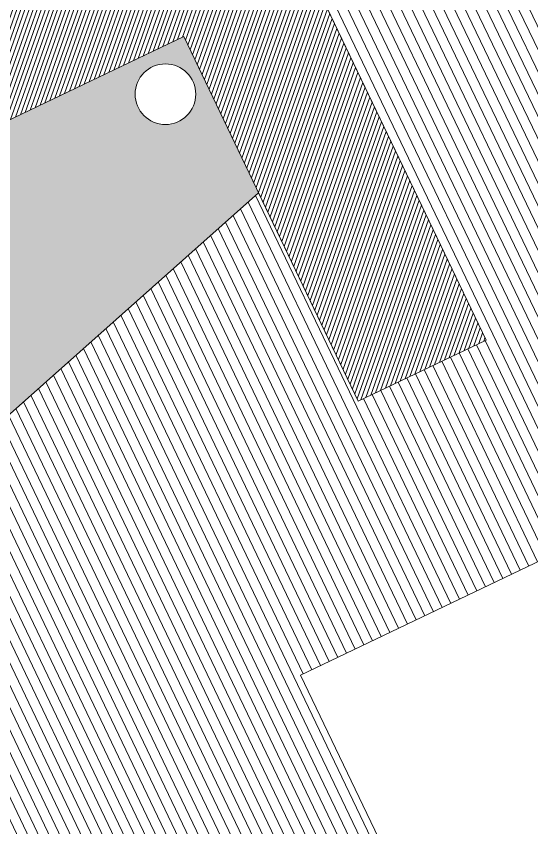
# Model space of a CAD drawing. Header units: metres. Extents: x 679304 to 680626, y 2747329 to 2750056.
# Drawn here: x 679531.273 to 679532.547, y 2747452.1 to 2747454.108 of the extents above; entities that cross this region are included whole.
import ezdxf

# ---------------------------------------------------------------- set-up
doc = ezdxf.new("R2010")
doc.units = ezdxf.units.M
for name, color, linetype, lineweight in [('02-L-projecció', 6, 'Continuous', 5), ('02-L-seccionat', 4, 'Continuous', 5), ('3-TR Formigó', 252, 'Continuous', 0), ('3-TR terra compactada', 45, 'Continuous', 0)]:
    doc.layers.add(name, color=color, linetype=linetype, lineweight=lineweight)
doc.layers.add('3-TR grava', color=251, linetype='Continuous', lineweight=5, true_color=0x666666)

# ---------------------------------------------------------------- blocks, each defined once
blk = doc.blocks.new('General Section WaterFalls')
at = {"layer": '3-TR Formigó'}
h = blk.add_hatch(dxfattribs=at)
h.set_pattern_fill('ANSI31', color=256, scale=0.003, angle=90, style=0)
h.set_pattern_definition([(134.9999999999999, (44.14600042300299, -32.14154150988907), (-0.0067351920908019, -0.0067351920908019), [])])
h.paths.add_polyline_path([(47.14766535488888, -33.0315620219335), (46.42745608417317, -33.03156202239916), (46.42746108258143, -31.40160864125937), (45.99746559327468, -31.4016078687273), (45.99745659949258, -33.03156271972694), (44.99754665372893, -33.03156246221624), (44.99754665372893, -33.38156245509163), (47.14766535395756, -33.38156245555729)])
at = {"layer": '3-TR grava'}
h = blk.add_hatch(dxfattribs=at)
h.set_pattern_fill('GRAVEL', color=256, scale=0.0025, angle=-65.4594079214056)
h.set_pattern_definition([(162.5533795785943, (44.37263606768101, -27.40675754519179), (-0.7308664413105134, 0.2247454003224838), [0.008543036, -0.8457620909891242]), (119.5103330785944, (44.36448602564633, -27.40419619204477), (0.3742512880765163, -0.6667924889896534), [0.014660118, -1.451351222338099]), (67.05103917859438, (44.3572647399269, -27.39143798081205), (-0.3716630592082974, -0.8677521653213359), [0.010337038, -1.023368069852498]), (201.8142810785943, (44.33253793139011, -27.37550355959684), (1.181651354603073, 0.4697151542846625), [0.013350113, -1.321660935643449]), (227.3742462585944, (44.32014377834275, -27.38046445068903), (0.5612966858302837, 0.6053067655956637), [0.0130908425, -1.295995193633598]), (291.8142810785943, (44.31127855973318, -27.3900966111105), (-0.4697151542846621, 1.181651354603073), [0.013350113, -1.321660935643448]), (332.2348325485944, (44.31623945059254, -27.40249076345936), (-0.9205000676641382, 0.487190799820997), [0.0176548415, -1.747827882856173]), (6.795920448594388, (44.33186157746241, -27.41071524261497), (1.455422802273855, 0.1758798357438446), [0.016667988, -1.650131415047624]), (55.97015769859439, (44.34841246111318, -27.40874286484905), (0.5399387022612131, 0.8049723273507519), [0.013395325, -1.3261386424678]), (109.7769503785943, (44.3559088227339, -27.39764152769931), (0.2323495932458333, -0.6617765230940462), [0.015292832, -0.7493484237499995]), (156.9380298785944, (44.35073435259982, -27.38325072033331), (-0.9518899865877168, 0.403052978445805), [0.019776948, -1.957919312804424]), (73.35466690859441, (44.35807050438597, -27.4329535306897), (0.1619655624356716, 0.5625907985248249), [0.0067501135, -0.6682641456085991]), (106.0098264785943, (44.36000405903905, -27.42648624419235), (0.2273336257813092, -0.803678214579225), [0.0128420495, -1.271365974925999]), (159.5405920785943, (44.35646218433975, -27.41414225194603), (-0.0577638701662641, -0.0263739512287361), [0.0089802335, -0.0808223277106999]), (137.7391825885944, (44.36154767265543, -27.40693390672095), (0.2473974964595234, -0.2360714483909447), [0.004836033, -0.4787655592223493]), (226.3420015685944, (44.35796857997774, -27.40368165401742), (0.1469176592604953, 0.1368857238627072), [0.0068391405, -0.3351188247499998]), (325.5043486085944, (44.35324715077877, -27.40862960414961), (0.1946495940143111, -0.120543708048443), [0.0111079915, -0.3591574538227498]), (96.10564325859436, (44.36240199115127, -27.41492052911781), (-0.0050159677013599, -0.1419016915615013), [0.0080321785, -0.1927724529206998]), (310.9301324125944, (44.34267168771476, -27.37017860938795), (0.4370311227861185, -0.4985168479763861), [0.0112522, -1.113970666813473]), (4.886768018594398, (44.3500434528105, -27.37867977004498), (-0.7408983767459328, -0.0590579828264785), [0.0094399735, -0.9345553919549985]), (227.7391825885943, (44.37395476549863, -27.40964573854581), (0.236071448391113, 0.2473974964597082), [0.0096720025, -0.4739295897223499]), (278.1510517485945, (44.36745026055723, -27.416803924134), (-0.0904479018345022, 0.6567605553424389), [0.0112522, -1.113970666813498]), (273.9845468585944, (44.30685808882117, -27.38653045939282), (-0.0163420158111444, 0.3415672532887592), [0.01085088, -0.5316933578276491]), (229.3157326785944, (44.30761208897457, -27.39735511527397), (0.5035328153719132, 0.578932814619784), [0.009091803, -0.9000898345179997]), (1.342001568594386, (44.31645463546738, -27.4365973288659), (0.3415672532877387, 0.0163420158326072), [0.0096720025, -0.4739295897223496]), (311.8946167185944, (44.32612401433289, -27.43637080769986), (-0.5739168466802448, 0.6454345072093443), [0.0106445685, -1.053809399504999]), (3.984546858594381, (44.30353139946237, -27.40829303232022), (-0.3415672532888744, -0.0163420158087717), [0.00542544, -0.5371187978276493]), (35.85052455259439, (44.31487219780684, -27.43313149688765), (0.204681529436305, 0.1632596750812058), [0.003237865, -0.3205498741131498]), (100.5043486105944, (44.31749665224924, -27.4312351604458), (0.0213579835199402, -0.1996655617274969), [0.0130908425, -0.2487263647267249]), (120.5495980385944, (44.31511005572974, -27.41836368874647), (0.3215033824824281, -0.5512647504169875), [0.012131675, -1.201034121583424]), (238.2306596085943, (44.34804840199649, -27.41100325947627), (0.0891537890961093, 0.1105117726299222), [0.009158097, -0.2197944089919999]), (287.6978186685944, (44.3432266539894, -27.41878924379125), (0.3328294306101221, -1.034733695266432), [0.015988919, -1.582900226625772]), (355.4859879785944, (44.348087225575, -27.43402142962441), (-0.5098428960780156, 0.0464378220719186), [0.006537706, -0.6472348079527493]), (24.54059207859437, (44.35460467170924, -27.43453596718609), (0.031389918937525, 0.0841378213949922), [0.00381, -0.05969]), (54.7970292385944, (44.31631549168378, -27.41641719266772), (-0.2988512862779227, -0.4156731392452753), [0.008821674, -0.8733485193299996]), (342.5533795785944, (44.32140098046511, -27.40920884767547), (0.7308664413097113, -0.224745400325036), [0.017086072, -0.8372190549891247]), (294.5405920785944, (44.33770106593146, -27.41433155420236), (0.0841378213949922, -0.031389918937525), [0.01651, -0.04699]), (259.8454385785944, (44.3445582925342, -27.42935016006232), (-0.1406075784639758, -0.7622563603398059), [0.010040239, -0.9939829181034994]), (188.5951961785943, (44.34278815845027, -27.43923311890103), (-0.2574294318929431, -0.0477319347531757), [0.009245727, -0.4530412509692998]), (142.1865674385944, (44.33364625880495, -27.44061491778121), (-1.078743774950314, 0.8337740209468908), [0.0150536275, -1.490311610573449]), (109.9666708185943, (44.32175370352342, -27.43138563912362), (-0.2850974958072773, 0.7773042633900631), [0.0159257365, -1.576646161405999])])
h.paths.add_polyline_path([(45.99745921650901, -31.85156254423783), (45.22670621238648, -31.85156099428423), (45.56926759378984, -33.03156259120442), (45.99745608447119, -33.03156259120442)])
edge = h.paths.add_edge_path(flags=16)
edge.add_arc((45.88849268341436, -32.92894618026912), 0.0750000000000028, 0, 360)
at = {"layer": '3-TR terra compactada'}
h = blk.add_hatch(dxfattribs=at)
h.set_pattern_fill('LINE', color=256, scale=0.0075)
h.set_pattern_definition([(360, (-1.593222050461918, -1.450000001117587), (0, 0.0238125), [])])
edge = h.paths.add_edge_path(flags=16)
edge.add_arc((87.91270721703766, -34.89102650922723), 0.0300000000000011, 0, 360)
h.paths.add_polyline_path([(60.86794612370431, -34.06345526850782), (60.86794612370431, -34.8165326055605), (77.28848761087283, -34.81653260439634), (77.28848760994151, -35.96653260430321), (94.02980208816007, -35.96653260337189), (94.02346620196477, -34.53352967253886), (88.77741158520803, -34.42881766473874), (88.7764219455421, -34.4783984052483), (88.67512278445065, -34.85645277681761), (84.06023222394288, -34.76436978625134), (83.96552849235012, -34.41241660504602), (83.95774579746649, -34.38224918977358), (83.95875280490145, -34.33179827523418), (79.98875382728875, -34.25026744417846), (79.98875382775441, -35.78771875007078), (77.43852502759546, -35.78771875007078), (77.43852502852678, -35.43748732609675), (78.61814005719498, -35.43770227907226), (78.05505687510595, -33.4629564518109), (67.10211191978306, -33.3788115279749), (67.01179703883827, -33.17811179091223), (66.85097349714488, -33.17687627975829), (63.56725041614845, -33.15126436809078), (63.56725041707978, -34.70336046814919), (61.01713174395263, -34.70336046768352), (61.0171317444183, -34.35336060426198), (62.10765844490379, -34.35336060402915), (61.58575402200222, -32.50950451311656), (50.68157043308019, -32.42573419259861), (50.59114177431911, -32.2250335814897), (50.42511908290908, -32.2237581287045), (47.14811543934047, -32.19819437991828), (47.14721526950597, -33.38156245509163), (44.99754665372893, -33.38156245509163), (44.99754665279761, -33.03156259073876), (45.56926759378984, -33.03156259120442), (45.14311256445944, -31.55625739693642), (34.2616229839623, -31.47266142093577), (34.17091776337475, -31.2719586850144), (34.00475173024461, -31.27068213094026), (30.72633214015514, -31.24511096207425), (30.72633214108646, -32.37863686797209), (28.57621343620122, -32.37863686820492), (28.57621343526989, -32.02863700361922), (29.14793437626213, -32.02863700361922), (28.72177934786305, -30.55333180958405), (17.8412764519453, -30.4697434140835), (17.68143947003409, -31.50181839196012), (28.27606689184904, -31.50181839149445), (28.27606689091772, -32.61037793336436), (44.44740463607013, -32.61037793196738), (44.44740463700145, -34.06345526920631)])
at = {"layer": '02-L-projecció'}
for points in [[(77.28848761087283, -34.81653260439634), (60.86794612370431, -34.8165326055605), (60.86794612370431, -34.06345526850782), (44.44740463700145, -34.06345526920631), (44.44740463607013, -32.61037793196738), (28.27606689091772, -32.61037793336436)], [(30.72633214015514, -31.24511096207425), (34.00475173024461, -31.27068213094026), (34.17091776337475, -31.2719586850144), (34.2616229839623, -31.47266142093577), (45.14311256445944, -31.55625739693642), (45.56926759378984, -33.03156259120442), (44.99754665279761, -33.03156259073876), (44.99754665372893, -33.38156245509163), (47.14721526950597, -33.38156245509163), (47.14811543934047, -32.19819437991828), (50.42511908290908, -32.2237581287045), (50.59114177431911, -32.2250335814897), (50.68157043308019, -32.42573419259861), (61.58575402200222, -32.50950451311656), (62.10765844490379, -34.35336060402915), (61.0171317444183, -34.35336060426198), (61.01713174395263, -34.70336046768352), (63.56725041707978, -34.70336046814919), (63.56725041614845, -33.15126436809078), (66.85097349714488, -33.17687627975829)]]:
    blk.add_lwpolyline(points, dxfattribs=at)
at = {"layer": '02-L-seccionat'}
blk.add_lwpolyline([(46.42745557008311, -31.40160822938196), (46.42745556961744, -33.03156199678779), (47.14766535442322, -33.03156204801053), (47.14766535395756, -33.38156245555729), (44.99754665372893, -33.38156245509163), (44.99754665279761, -33.03156259073876), (45.99745608447119, -33.03156259120442), (45.99746008124202, -31.40160828083754), (46.42745557008311, -31.40160822938196)], dxfattribs=at)
blk.add_circle((45.88849268341436, -32.92894618026912), 0.075, dxfattribs=at)

msp = doc.modelspace()

# ---------------------------------------------------------------- block references
at = {"rotation": 115.5575828871377}
msp.add_blockref('General Section WaterFalls', (679521.7318272467, 2747398.310749386), dxfattribs=at)

doc.saveas('drawing.dxf')
